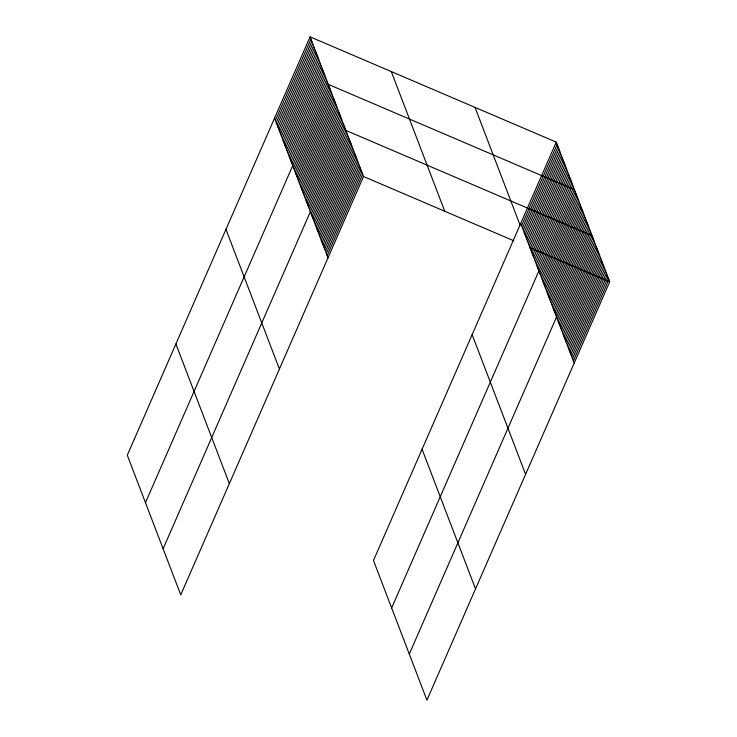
<?xml version="1.0" encoding="UTF-8"?>
<svg xmlns="http://www.w3.org/2000/svg" width="737" height="737" viewBox="0 0 737 737"><rect width="100%" height="100%" fill="white"/><g stroke="black" fill="none" stroke-linecap="round" stroke-linejoin="round"><path stroke-width="1.11" d="M310.074 36.85L127.298 455.208L180.749 594.87L363.525 176.511L310.074 36.85L556.251 142.13L609.702 281.792L426.926 700.15L373.475 560.488L556.251 142.13M275.417 120.407L310.931 39.107M276.283 122.674L311.797 41.373M277.149 124.931L312.663 43.63M278.015 127.188L313.529 45.897M278.881 129.454L314.395 48.154M279.747 131.711L315.261 50.42M280.613 133.977L316.127 52.677M281.479 136.234L316.993 54.943M282.345 138.501L317.859 57.2M283.211 140.758L318.725 59.467M284.077 143.024L319.591 61.724M284.933 145.281L320.457 63.981M285.799 147.538L321.323 66.247M286.665 149.804L322.189 68.504M287.531 152.062L323.055 70.77M288.397 154.328L323.921 73.027M289.263 156.585L324.787 75.294M290.129 158.851L325.653 77.551M290.995 161.108L326.509 79.817M291.861 163.374L327.375 82.074M145.465 502.689L328.241 84.331L574.427 189.621L391.651 607.97M293.566 167.824L329.089 86.533M294.404 170.026L329.927 88.726M295.251 172.218L330.766 90.918M296.09 174.411L331.604 93.111M296.928 176.604L332.442 95.313M297.766 178.796L333.281 97.505M298.605 180.998L334.128 99.698M299.443 183.191L334.967 101.89M300.291 185.383L335.805 104.092M301.129 187.576L336.643 106.285M301.967 189.778L337.482 108.477M302.806 191.97L338.32 110.67M303.644 194.163L339.167 112.872M304.482 196.355L340.006 115.064M305.33 198.557L340.844 117.257M306.168 200.75L341.682 119.449M307.007 202.942L342.521 121.642M307.845 205.135L343.368 123.844M308.683 207.337L344.207 126.036M309.531 209.529L345.045 128.229M163.107 548.779L345.883 130.421L592.069 235.702L409.293 654.06M311.207 213.914L346.722 132.623M312.046 216.107L347.56 134.816M312.884 218.309L348.408 137.008M313.722 220.501L349.246 139.201M314.57 222.694L350.084 141.403M315.408 224.886L350.923 143.595M316.247 227.088L351.761 145.788M317.085 229.281L352.608 147.98M317.923 231.473L353.447 150.173M318.771 233.666L354.285 152.375M319.609 235.868L355.123 154.567M320.448 238.06L355.962 156.76M321.286 240.253L356.8 158.952M322.124 242.445L357.648 161.154M322.963 244.638L358.486 163.347M323.81 246.84L359.324 165.539M324.648 249.032L360.163 167.732M325.487 251.225L361.001 169.934M326.325 253.417L361.849 172.126M327.164 255.619L362.687 174.319M521.603 225.688L557.117 144.397M522.469 227.954L557.983 146.654M523.325 230.211L558.849 148.911M524.191 232.477L559.715 151.177M525.057 234.735L560.581 153.434M525.923 236.992L561.447 155.7M526.789 239.258L562.313 157.958M527.655 241.515L563.179 160.224M528.521 243.781L564.035 162.481M529.387 246.038L564.901 164.747M530.253 248.305L565.767 167.004M531.119 250.562L566.633 169.27M531.985 252.828L567.499 171.528M532.851 255.085L568.365 173.785M533.717 257.342L569.231 176.051M534.583 259.608L570.097 178.308M535.449 261.865L570.963 180.574M536.315 264.132L571.829 182.831M537.181 266.389L572.695 185.098M538.038 268.655L573.561 187.355M539.751 273.105L575.265 191.813M540.589 275.306L576.104 194.006M541.428 277.499L576.942 196.199M542.266 279.692L577.79 198.4M543.105 281.884L578.628 200.593M543.943 284.086L579.466 202.786M544.79 286.278L580.305 204.978M545.629 288.471L581.143 207.171M546.467 290.664L581.981 209.372M547.305 292.865L582.829 211.565M548.144 295.058L583.667 213.758M548.991 297.251L584.505 215.95M549.83 299.443L585.344 218.152M550.668 301.636L586.182 220.345M551.506 303.837L587.021 222.537M552.345 306.03L587.868 224.73M553.183 308.223L588.706 226.932M554.031 310.415L589.545 229.124M554.869 312.617L590.383 231.317M555.707 314.81L591.221 233.509M557.384 319.195L592.907 237.904M558.231 321.396L593.746 240.096M559.07 323.589L594.584 242.289M559.908 325.782L595.422 244.481M560.746 327.974L596.261 246.683M561.585 330.167L597.108 248.876M562.423 332.369L597.947 251.068M563.271 334.561L598.785 253.261M564.109 336.754L599.623 255.463M564.947 338.946L600.462 257.655M565.786 341.148L601.309 259.848M566.624 343.341L602.147 262.04M567.472 345.533L602.986 264.233M568.31 347.726L603.824 266.435M569.148 349.928L604.662 268.627M569.987 352.12L605.501 270.82M570.825 354.313L606.348 273.012M571.663 356.505L607.187 275.214M572.511 358.698L608.025 277.407M573.349 360.9L608.863 279.599M363.525 176.511L513.818 240.787M529.479 247.485L609.702 281.792M520.737 223.431L574.187 363.092M475.015 107.39L520.064 225.107M391.31 71.59L444.761 211.261M472.141 334.653L525.592 474.324M422.071 449.257L475.522 588.918M274.551 118.15L328.002 257.812M225.955 229.373L279.415 369.044M175.894 343.976L229.345 483.638"/></g></svg>
